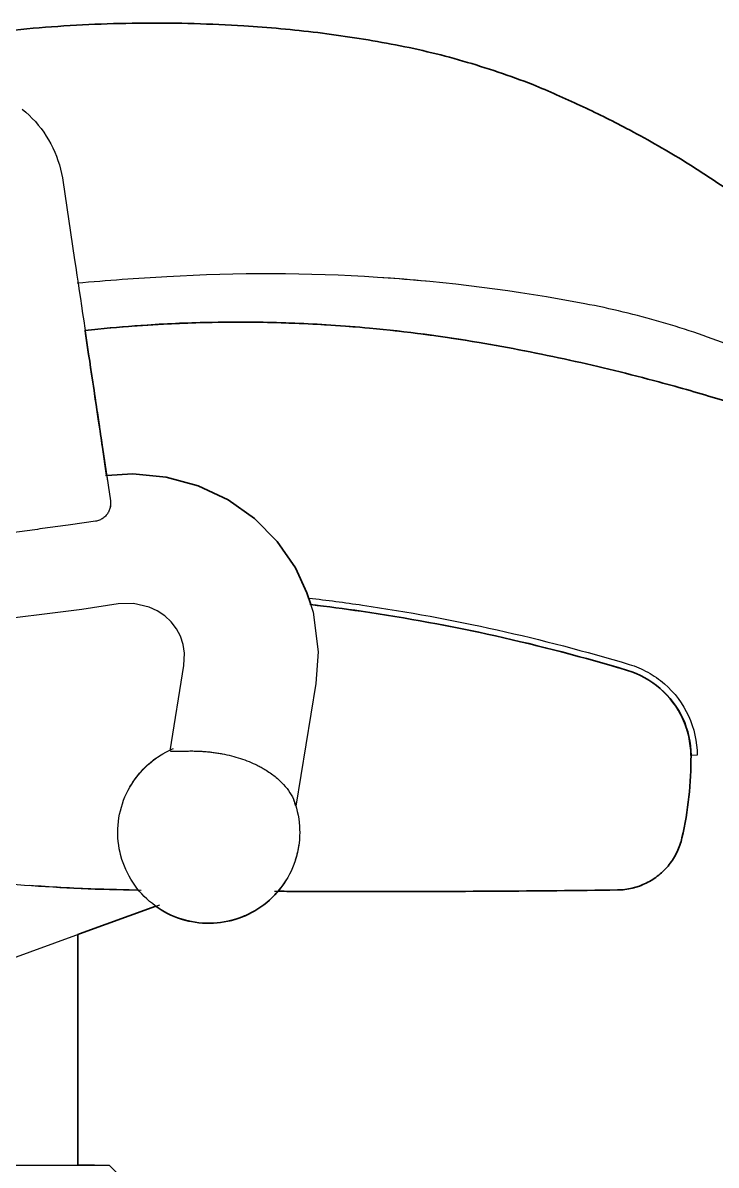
# Model space of a CAD drawing. Header units: millimetres. Extents: x 0 to 2114, y -1303 to 973.
# Drawn here: x 1671.3 to 1868.7, y 210.2 to 535.4 of the extents above; entities that cross this region are included whole.
import ezdxf

# ---------------------------------------------------------------- set-up
doc = ezdxf.new("R2010")
doc.units = ezdxf.units.MM
doc.layers.add('Blocks', color=7, linetype='Continuous')
doc.layers.add('Blocks$Inner', color=7, linetype='Continuous', lineweight=25, true_color=0x007f00)
doc.layers.add('Blocks$Outline', color=7, linetype='Continuous', lineweight=35, true_color=0xff3f3f)

# ---------------------------------------------------------------- blocks, each defined once
blk = doc.blocks.new('Aeron Size B Office Chair Side')
at = {"layer": 'Blocks$Inner'}
for p, q in [((520.25, 393.53), (513.19, 392.54)), ((691.6, 326.9), (689.77, 326.89)), ((515.26, 275.95), (515.26, 210.24))]:
    blk.add_line(p, q, dxfattribs=at)
for points in [[(499.43, 510.81), (500.41, 509.97), (501.36, 509.11), (502.27, 508.2), (503.15, 507.26), (503.98, 506.28), (504.78, 505.27), (505.54, 504.23), (506.25, 503.16), (506.93, 502.06), (507.55, 500.94), (508.13, 499.79), (508.67, 498.62), (509.16, 497.43), (509.6, 496.23), (509.99, 495), (510.33, 493.76), (510.62, 492.51), (510.86, 491.24), (510.97, 490.56), (514.33, 467.95), (514.66, 465.74), (514.99, 463.53), (515.31, 461.33), (515.64, 459.14), (515.96, 456.96), (516.28, 454.81), (516.6, 452.67), (516.91, 450.56), (517.22, 448.47), (517.53, 446.42), (517.83, 444.4), (518.12, 442.42), (518.41, 440.48), (518.69, 438.58), (518.97, 436.74), (519.23, 434.94), (519.49, 433.19), (519.74, 431.5), (519.99, 429.87), (520.22, 428.29), (520.44, 426.79), (520.66, 425.34), (520.86, 423.97), (521.06, 422.67), (521.24, 421.43), (521.41, 420.28), (521.57, 419.2), (521.72, 418.19), (521.86, 417.27), (521.98, 416.43), (522.1, 415.67), (522.2, 414.99), (522.26, 414.56), (524.52, 399.33)], [(519.85, 430.77), (519.68, 431.96), (519.42, 433.66), (519.16, 435.43), (518.89, 437.24), (518.62, 439.1), (518.33, 441.01), (518.04, 442.96), (517.75, 444.95), (517.45, 446.98)], [(519.92, 430.31), (520.16, 428.72), (520.38, 427.19), (520.6, 425.73), (520.81, 424.34), (521, 423.02), (521.19, 421.77), (521.37, 420.59), (521.53, 419.49), (521.68, 418.46), (521.82, 417.52), (521.95, 416.65), (522.07, 415.87), (522.17, 415.17), (522.26, 414.56), (523.69, 404.96)], [(523.16, 406.52), (530.93, 407.06), (540.43, 406.11), (549.55, 403.59), (558.02, 399.6), (565.58, 394.26), (572.03, 387.75), (577.17, 380.28), (580.49, 373.18), (582.2, 367.66), (583.68, 356.35), (583.02, 347.32), (577.33, 312.41)], [(541.51, 328.21), (545.47, 352.49), (545.63, 355.96), (545.23, 358.47), (544.45, 360.77), (543.3, 362.92), (541.8, 364.87), (539.98, 366.58), (537.88, 368), (535.55, 369.09), (531.14, 370.11), (526.74, 369.98), (516.35, 368.4), (458.4, 361.18), (373.11, 355.96), (350.31, 355.42), (317.74, 357.87), (291.49, 364.81)], [(576.84, 313.84), (577.18, 312.86), (577.47, 311.87), (577.73, 310.86), (577.95, 309.85), (578.12, 308.83), (578.25, 307.8), (578.35, 306.77), (578.4, 305.74), (578.41, 304.97), (578.39, 303.94), (578.33, 302.9), (578.22, 301.87), (578.08, 300.85), (577.89, 299.83), (577.67, 298.82), (577.4, 297.82), (577.1, 296.83), (576.75, 295.85), (576.37, 294.89), (575.94, 293.95), (575.48, 293.02), (574.99, 292.11), (574.45, 291.22), (573.89, 290.35), (573.29, 289.51), (572.65, 288.69), (571.98, 287.9), (571.29, 287.14), (570.56, 286.4), (569.8, 285.69), (569.02, 285.02), (568.2, 284.38), (567.37, 283.76), (566.51, 283.19), (565.63, 282.65), (564.72, 282.14), (563.8, 281.67), (562.86, 281.24), (561.9, 280.84), (560.93, 280.49), (559.94, 280.17), (558.94, 279.89), (557.94, 279.66), (556.92, 279.46), (555.9, 279.3), (554.87, 279.19), (553.83, 279.12), (552.8, 279.09), (551.76, 279.09), (550.73, 279.15), (549.7, 279.24), (548.67, 279.37), (547.65, 279.55), (546.64, 279.76), (545.63, 280.02), (544.64, 280.31), (543.66, 280.65), (542.7, 281.02), (541.75, 281.43), (540.81, 281.88), (539.9, 282.37), (539.01, 282.89), (538.13, 283.45), (537.28, 284.04), (536.46, 284.67), (535.66, 285.33), (534.89, 286.02), (534.14, 286.74), (533.43, 287.49), (532.74, 288.26), (532.09, 289.07), (531.47, 289.9), (530.89, 290.75), (530.34, 291.63), (529.82, 292.52), (529.34, 293.44), (528.9, 294.38), (528.49, 295.33), (528.13, 296.3), (527.8, 297.28), (527.51, 298.28), (527.26, 299.28), (527.06, 300.3), (526.89, 301.32), (526.76, 302.35), (526.68, 303.38), (526.64, 304.41), (526.63, 304.97), (526.65, 306.01), (526.71, 307.04), (526.82, 308.07), (526.96, 309.1), (527.15, 310.12), (527.37, 311.13), (527.64, 312.13), (527.94, 313.12), (528.29, 314.09), (528.67, 315.06), (529.1, 316), (529.56, 316.93), (530.05, 317.84), (530.58, 318.73), (531.15, 319.59), (531.75, 320.43), (532.39, 321.25), (533.06, 322.04), (533.75, 322.81), (534.48, 323.55), (535.24, 324.25), (536.02, 324.93), (536.84, 325.57), (537.67, 326.18), (538.53, 326.76), (539.41, 327.3), (540.32, 327.81), (541.24, 328.28), (542.18, 328.71), (542.46, 328.83)], [(481.6, 263.63), (515.75, 276.05), (538.55, 284.35)], [(519.98, 210.24), (524.17, 210.24), (527.72, 206.69), (476.77, 206.69), (480.33, 210.24), (524.17, 210.24)]]:
    blk.add_lwpolyline(points, dxfattribs=at)
at = {"layer": 'Blocks$Inner', "extrusion": (0, 0, -1)}
for start, end in [(29.9859, 57.9759), (344.6747, 347.955), (187.5518, 197.8375), (281.9384, 288), (246.7899, 256.9562)]:
    blk.add_arc((-552.52, 304.97), 25.89, start, end, dxfattribs=at)
at = {"layer": 'Blocks$Inner'}
blk.add_arc((552.52, 304.97), 25.89, 316.4808, 328.558, dxfattribs=at)
for points, knots in [([(450.45, 525.22), (459.54, 527.5), (477.9, 531.27), (505.98, 534.45), (534.24, 535.65), (560.14, 534.92), (580.08, 533.15), (594.02, 531.18), (604.44, 529.42), (614.77, 527.27), (628.3, 523.69), (638.24, 520.34), (644.78, 517.81)], [37.210515, 37.210515, 37.210515, 37.210515, 37.353372, 37.496229, 37.639086, 37.781943, 37.889086, 37.942657, 37.996229, 38.0498, 38.103372, 38.210515, 38.210515, 38.210515, 38.210515]), ([(517.15, 447.84), (533.12, 449.56), (570.78, 451.4), (608.32, 448.01), (629.5, 444.4)], [0.127393, 0.127393, 0.127393, 0.127393, 0.5, 1, 1, 1, 1]), ([(581.07, 371.65), (586.16, 371.05), (617, 367), (647.41, 360.23), (672.23, 352.77)], [-0.3421108, -0.3421108, -0.3421108, -0.3421108, -0.2857143, 0, 0, 0, 0]), ([(672.23, 352.77), (674.06, 352.22), (677.62, 350.72), (683.96, 346.3), (689.86, 338.44), (691.57, 330.76), (691.6, 326.9)], [0, 0, 0, 0, 0.166667, 0.333333, 0.666667, 1, 1, 1, 1]), ([(689.77, 326.89), (689.74, 330.48), (688.14, 337.66), (682.64, 344.98), (676.73, 349.11), (673.41, 350.5), (671.7, 351.02)], [2.827673, 2.827673, 2.827673, 2.827673, 3.161007, 3.49434, 3.661007, 3.827673, 3.827673, 3.827673, 3.827673]), ([(541.54, 328.13), (541.77, 328.1), (542.28, 328.06), (543.11, 328.04), (543.65, 328.04), (544.08, 328.04), (544.55, 328.05), (545.24, 328.07), (546.19, 328.11), (547.2, 328.13), (548.02, 328.13), (548.83, 328.11), (549.86, 328.07), (551.15, 328), (552.46, 327.89), (553.76, 327.74), (555.06, 327.56), (556.83, 327.25), (559, 326.77), (561.55, 326.04), (564.02, 325.13), (565.95, 324.26), (567.44, 323.49), (569.21, 322.47), (571, 321.23), (572.7, 319.76), (574.96, 317.48), (576.27, 315.42), (576.84, 313.84)], [-1, -1, -1, -1, -0.944444, -0.916667, -0.902778, -0.888889, -0.875, -0.861111, -0.833333, -0.805556, -0.791667, -0.777778, -0.75, -0.722222, -0.694444, -0.666667, -0.638889, -0.611111, -0.555556, -0.5, -0.444444, -0.388889, -0.361111, -0.333333, -0.25, -0.208333, -0.166667, 0, 0, 0, 0]), ([(576.69, 314.26), (576.81, 313.95), (576.96, 313.52), (577.1, 313.11), (577.13, 313)], [-0.05555556, -0.05555556, -0.05555556, -0.05555556, -0.02777778, -0.01720984, -0.01720984, -0.01720984, -0.01720984]), ([(577.3, 312.48), (577.29, 312.5), (577.28, 312.53), (577.26, 312.6), (577.22, 312.71), (577.18, 312.85), (577.15, 312.96), (577.12, 313.05), (577.09, 313.13), (577.05, 313.26), (576.97, 313.48), (576.9, 313.69), (576.84, 313.84)], [-0.6666667, -0.6666667, -0.6666667, -0.6666667, -0.625, -0.5833333, -0.5, -0.4166667, -0.375, -0.3333333, -0.2916667, -0.25, -0.1666667, 0, 0, 0, 0]), ([(529.87, 288.6), (523.42, 288.69), (513.99, 289.02), (504.47, 289.63), (501.47, 289.85)], [0.0075077, 0.0075077, 0.0075077, 0.0075077, 0.3333333, 0.4825337, 0.4825337, 0.4825337, 0.4825337]), ([(571.21, 288.19), (580.7, 288.14), (613.28, 288.04), (645.84, 288.26), (668.9, 288.57)], [-1.7051731, -1.7051731, -1.7051731, -1.7051731, -1.5, -1, -1, -1, -1])]:
    blk.add_open_spline(points, degree=3, knots=knots, dxfattribs=at)
for points in [[(644.78, 517.81), (649.33, 515.93), (658.33, 511.97), (667.12, 507.62), (671.46, 505.34)], [(671.46, 505.34), (676.86, 502.51), (687.4, 496.52), (697.46, 489.86), (702.36, 486.37)], [(540.62, 463.12), (532.1, 462.62), (523.59, 462.01), (515.09, 461.28)], [(659.58, 455.43), (640.19, 459.12), (600.74, 464.15), (560.64, 464.29), (540.62, 463.12)], [(614.44, 461.83), (610.33, 462.21), (606.2, 462.55), (602.07, 462.83)], [(702.36, 443.02), (695.46, 445.75), (681.43, 450.56), (666.94, 454.03), (659.58, 455.43)], [(534.97, 449.37), (530.3, 449.07), (525.63, 448.69), (520.97, 448.23)], [(553.52, 450.13), (557.92, 450.21), (562.32, 450.22), (566.71, 450.16)], [(587.27, 449.35), (590.95, 449.12), (594.63, 448.83), (598.29, 448.49)], [(629.5, 444.4), (638.14, 442.93), (655.33, 439.57), (672.29, 435.43), (680.7, 433.16)], [(680.7, 433.16), (683.77, 432.34), (689.66, 430.7), (697.95, 428.24), (705.28, 425.95), (709.26, 424.66), (711.04, 424.07)], [(524.51, 399.38), (524.57, 399.02), (524.61, 398.27), (524.41, 397.16), (523.98, 396.11), (523.55, 395.49), (523.3, 395.21)], [(524.57, 398.27), (524.54, 397.9), (524.41, 397.16), (523.98, 396.11), (523.55, 395.49), (523.3, 395.21)], [(523.3, 395.21), (523.05, 394.91), (522.46, 394.37), (521.41, 393.79), (520.64, 393.58), (520.25, 393.53)], [(595.94, 367.9), (591.06, 368.61), (586.17, 369.26), (581.27, 369.83)], [(671.7, 351.02), (642.22, 359.88), (611.91, 366.17), (581.27, 369.78)], [(634.15, 360.87), (621.51, 363.68), (608.76, 366.02), (595.94, 367.9)], [(671.71, 351.07), (659.33, 354.79), (646.8, 358.06), (634.15, 360.87)], [(689.82, 326.89), (689.79, 330.49), (688.19, 337.68), (681.58, 346.49), (675.15, 350.03), (671.71, 351.07)], [(687.24, 303.39), (688.13, 307.24), (689.44, 315.05), (689.84, 322.95), (689.82, 326.89)], [(577.33, 312.41), (577.32, 312.41), (577.31, 312.43), (577.3, 312.46)], [(402.9, 307.62), (423.53, 301.63), (465.66, 292.39), (508.74, 288.89), (530.31, 288.59)], [(668.9, 288.57), (670.32, 288.58), (673.13, 288.94), (677.14, 290.38), (680.73, 292.68), (683.73, 295.7), (685.99, 299.32), (686.93, 302.01), (687.24, 303.39)], [(677.07, 290.52), (674.54, 289.28), (671.73, 288.6), (668.9, 288.57)], [(530.31, 288.59), (531.28, 288.58), (532.24, 288.56), (533.21, 288.55)], [(530.31, 288.59), (531.29, 288.58), (532.27, 288.56), (533.25, 288.55)]]:
    blk.add_open_spline(points, degree=3, dxfattribs=at)
blk.add_rational_spline([(513.19, 392.54), (489.89, 389.27), (466.6, 386.09)], [0.987240314101, 0.984801635358, 0.982407442297], degree=2, dxfattribs=at)
at = {"layer": 'Blocks$Outline'}
for points in [[(517.32, 447.85), (517.45, 446.98)], [(517.45, 446.98), (517.75, 444.95)], [(517.75, 444.95), (518.04, 442.96)], [(518.04, 442.96), (518.33, 441.01)], [(518.33, 441.01), (518.62, 439.1)], [(518.62, 439.1), (518.89, 437.24)], [(518.89, 437.24), (519.16, 435.43)], [(519.16, 435.43), (519.42, 433.66)], [(519.42, 433.66), (519.68, 431.96)], [(519.68, 431.96), (519.85, 430.77)], [(519.85, 430.77), (519.99, 429.87)], [(519.99, 429.87), (520.22, 428.29)], [(520.22, 428.29), (520.44, 426.79)], [(520.44, 426.79), (520.66, 425.34)], [(520.66, 425.34), (520.86, 423.97)], [(520.86, 423.97), (521.06, 422.67)], [(521.06, 422.67), (521.24, 421.43)], [(521.24, 421.43), (521.41, 420.28)], [(521.41, 420.28), (521.57, 419.2)], [(521.57, 419.2), (521.72, 418.19)], [(521.72, 418.19), (521.86, 417.27)], [(521.86, 417.27), (521.98, 416.43)], [(521.98, 416.43), (522.1, 415.67)], [(522.1, 415.67), (522.2, 414.99)], [(522.2, 414.99), (522.26, 414.56)], [(522.26, 414.56), (523.45, 406.54)], [(523.45, 406.54), (530.93, 407.06)], [(530.93, 407.06), (540.43, 406.11)], [(540.43, 406.11), (549.55, 403.59)], [(549.55, 403.59), (558.02, 399.6)], [(558.02, 399.6), (565.58, 394.26)], [(565.58, 394.26), (572.03, 387.75)], [(572.03, 387.75), (577.17, 380.28)], [(577.17, 380.28), (580.49, 373.18)], [(580.49, 373.18), (581.54, 369.8)], [(570.56, 286.4), (569.8, 285.69)], [(571.29, 287.14), (570.56, 286.4)], [(571.29, 287.15), (571.29, 287.14)], [(537.42, 283.94), (515.75, 276.05)], [(538.13, 283.45), (537.42, 283.94)], [(539.01, 282.89), (538.13, 283.45)], [(539.9, 282.37), (539.01, 282.89)], [(566.51, 283.19), (565.63, 282.65)], [(567.37, 283.76), (566.51, 283.19)], [(568.2, 284.38), (567.37, 283.76)], [(569.02, 285.02), (568.2, 284.38)], [(569.8, 285.69), (569.02, 285.02)], [(540.81, 281.88), (539.9, 282.37)], [(541.75, 281.43), (540.81, 281.88)], [(542.7, 281.02), (541.75, 281.43)], [(543.66, 280.65), (542.7, 281.02)], [(544.52, 280.35), (543.66, 280.65)], [(547.65, 279.55), (547.16, 279.65)], [(557.94, 279.66), (556.92, 279.46)], [(558.36, 279.75), (557.94, 279.66)], [(562.86, 281.24), (562.72, 281.18)], [(563.8, 281.67), (562.86, 281.24)], [(564.72, 282.14), (563.8, 281.67)], [(565.63, 282.65), (564.72, 282.14)], [(548.67, 279.37), (547.65, 279.55)], [(549.7, 279.24), (548.67, 279.37)], [(550.73, 279.15), (549.7, 279.24)], [(551.76, 279.09), (550.73, 279.15)], [(552.8, 279.09), (551.76, 279.09)], [(553.83, 279.12), (552.8, 279.09)], [(554.87, 279.19), (553.83, 279.12)], [(555.9, 279.3), (554.87, 279.19)], [(556.92, 279.46), (555.9, 279.3)], [(515.75, 276.05), (515.26, 275.87)], [(515.26, 275.87), (515.26, 210.24)], [(515.26, 210.24), (519.98, 210.24)], [(524.17, 210.24), (527.72, 206.69)]]:
    blk.add_lwpolyline(points, dxfattribs=at)
for points, knots in [([(450.45, 525.22), (459.54, 527.5), (477.9, 531.27), (505.98, 534.45), (534.24, 535.65), (560.14, 534.92), (580.08, 533.15), (594.02, 531.18), (604.44, 529.42), (614.77, 527.27), (628.3, 523.69), (638.24, 520.34), (644.78, 517.81)], [37.210515, 37.210515, 37.210515, 37.210515, 37.353372, 37.496229, 37.639086, 37.781943, 37.889086, 37.942657, 37.996229, 38.0498, 38.103372, 38.210515, 38.210515, 38.210515, 38.210515]), ([(668.9, 288.57), (645.84, 288.26), (613.62, 288.04), (581.37, 288.14), (572.23, 288.19)], [-1, -1, -1, -1, -0.5, -0.3021591, -0.3021591, -0.3021591, -0.3021591])]:
    blk.add_open_spline(points, degree=3, knots=knots, dxfattribs=at)
for points in [[(644.78, 517.81), (649.33, 515.93), (658.33, 511.97), (667.12, 507.62), (671.46, 505.34)], [(671.46, 505.34), (676.86, 502.51), (687.4, 496.52), (697.46, 489.86), (702.36, 486.37)], [(534.97, 449.37), (530.3, 449.07), (525.63, 448.69), (520.97, 448.23)], [(553.52, 450.13), (547.33, 450.02), (541.14, 449.76), (534.97, 449.37)], [(566.71, 450.16), (562.32, 450.22), (557.92, 450.21), (553.52, 450.13)], [(587.27, 449.35), (580.42, 449.8), (573.57, 450.07), (566.71, 450.16)], [(598.29, 448.49), (594.63, 448.83), (590.95, 449.12), (587.27, 449.35)], [(520.97, 448.23), (519.75, 448.11), (518.53, 447.98), (517.32, 447.85)], [(629.5, 444.4), (619.16, 446.16), (608.75, 447.53), (598.29, 448.49)], [(680.7, 433.16), (672.29, 435.43), (655.33, 439.57), (638.14, 442.93), (629.5, 444.4)], [(711.04, 424.07), (709.26, 424.66), (705.28, 425.95), (697.95, 428.24), (689.66, 430.7), (683.77, 432.34), (680.7, 433.16)], [(581.54, 369.8), (586.35, 369.23), (591.15, 368.6), (595.94, 367.9)], [(595.94, 367.9), (608.76, 366.02), (621.51, 363.68), (634.15, 360.87)], [(634.15, 360.87), (646.8, 358.06), (659.33, 354.79), (671.71, 351.07)], [(671.71, 351.07), (675.15, 350.03), (681.58, 346.49), (688.19, 337.68), (689.79, 330.49), (689.82, 326.89)], [(689.82, 326.89), (689.84, 322.95), (689.44, 315.05), (688.13, 307.24), (687.24, 303.39)], [(687.24, 303.39), (686.93, 302.01), (685.99, 299.32), (683.73, 295.7), (680.73, 292.68), (678.34, 291.15), (677.07, 290.52)], [(677.07, 290.52), (674.54, 289.28), (671.73, 288.6), (668.9, 288.57)]]:
    blk.add_open_spline(points, degree=3, dxfattribs=at)
for points, weights, knots in [([(572.23, 288.19), (572.11, 288.04), (571.65, 287.52), (571.29, 287.15)], [0.997882460809, 0.998068447589, 0.998957795759, 1], [4.056295, 4.056295, 4.056295, 4.432219, 5.457221, 5.457221, 5.457221]), ([(547.16, 279.65), (546.9, 279.7), (546.13, 279.88), (545.13, 280.15), (544.58, 280.33), (544.52, 280.35)], [1, 0.999724426705, 0.999237028325, 0.999395771607, 0.999934446953, 0.999999982721], [0, 0, 0, 0.539629, 1.57505, 2.610636, 2.73897, 2.73897, 2.73897]), ([(562.72, 281.18), (562.31, 281), (561.42, 280.66), (560.44, 280.32), (559.45, 280.02), (558.65, 279.82), (558.36, 279.75)], [1, 0.999239334945, 0.998229464742, 0.997941552291, 0.998452304572, 0.99948670803, 1], [0, 0, 0, 0.888495, 1.923742, 2.95869, 3.994167, 4.593718, 4.593718, 4.593718])]:
    blk.add_rational_spline(points, weights, degree=2, knots=knots, dxfattribs=at)

msp = doc.modelspace()

# ---------------------------------------------------------------- block references
at = {"layer": 'Blocks'}
msp.add_blockref('Aeron Size B Office Chair Side', (1171.71, 0), dxfattribs=at)

doc.saveas('drawing.dxf')
